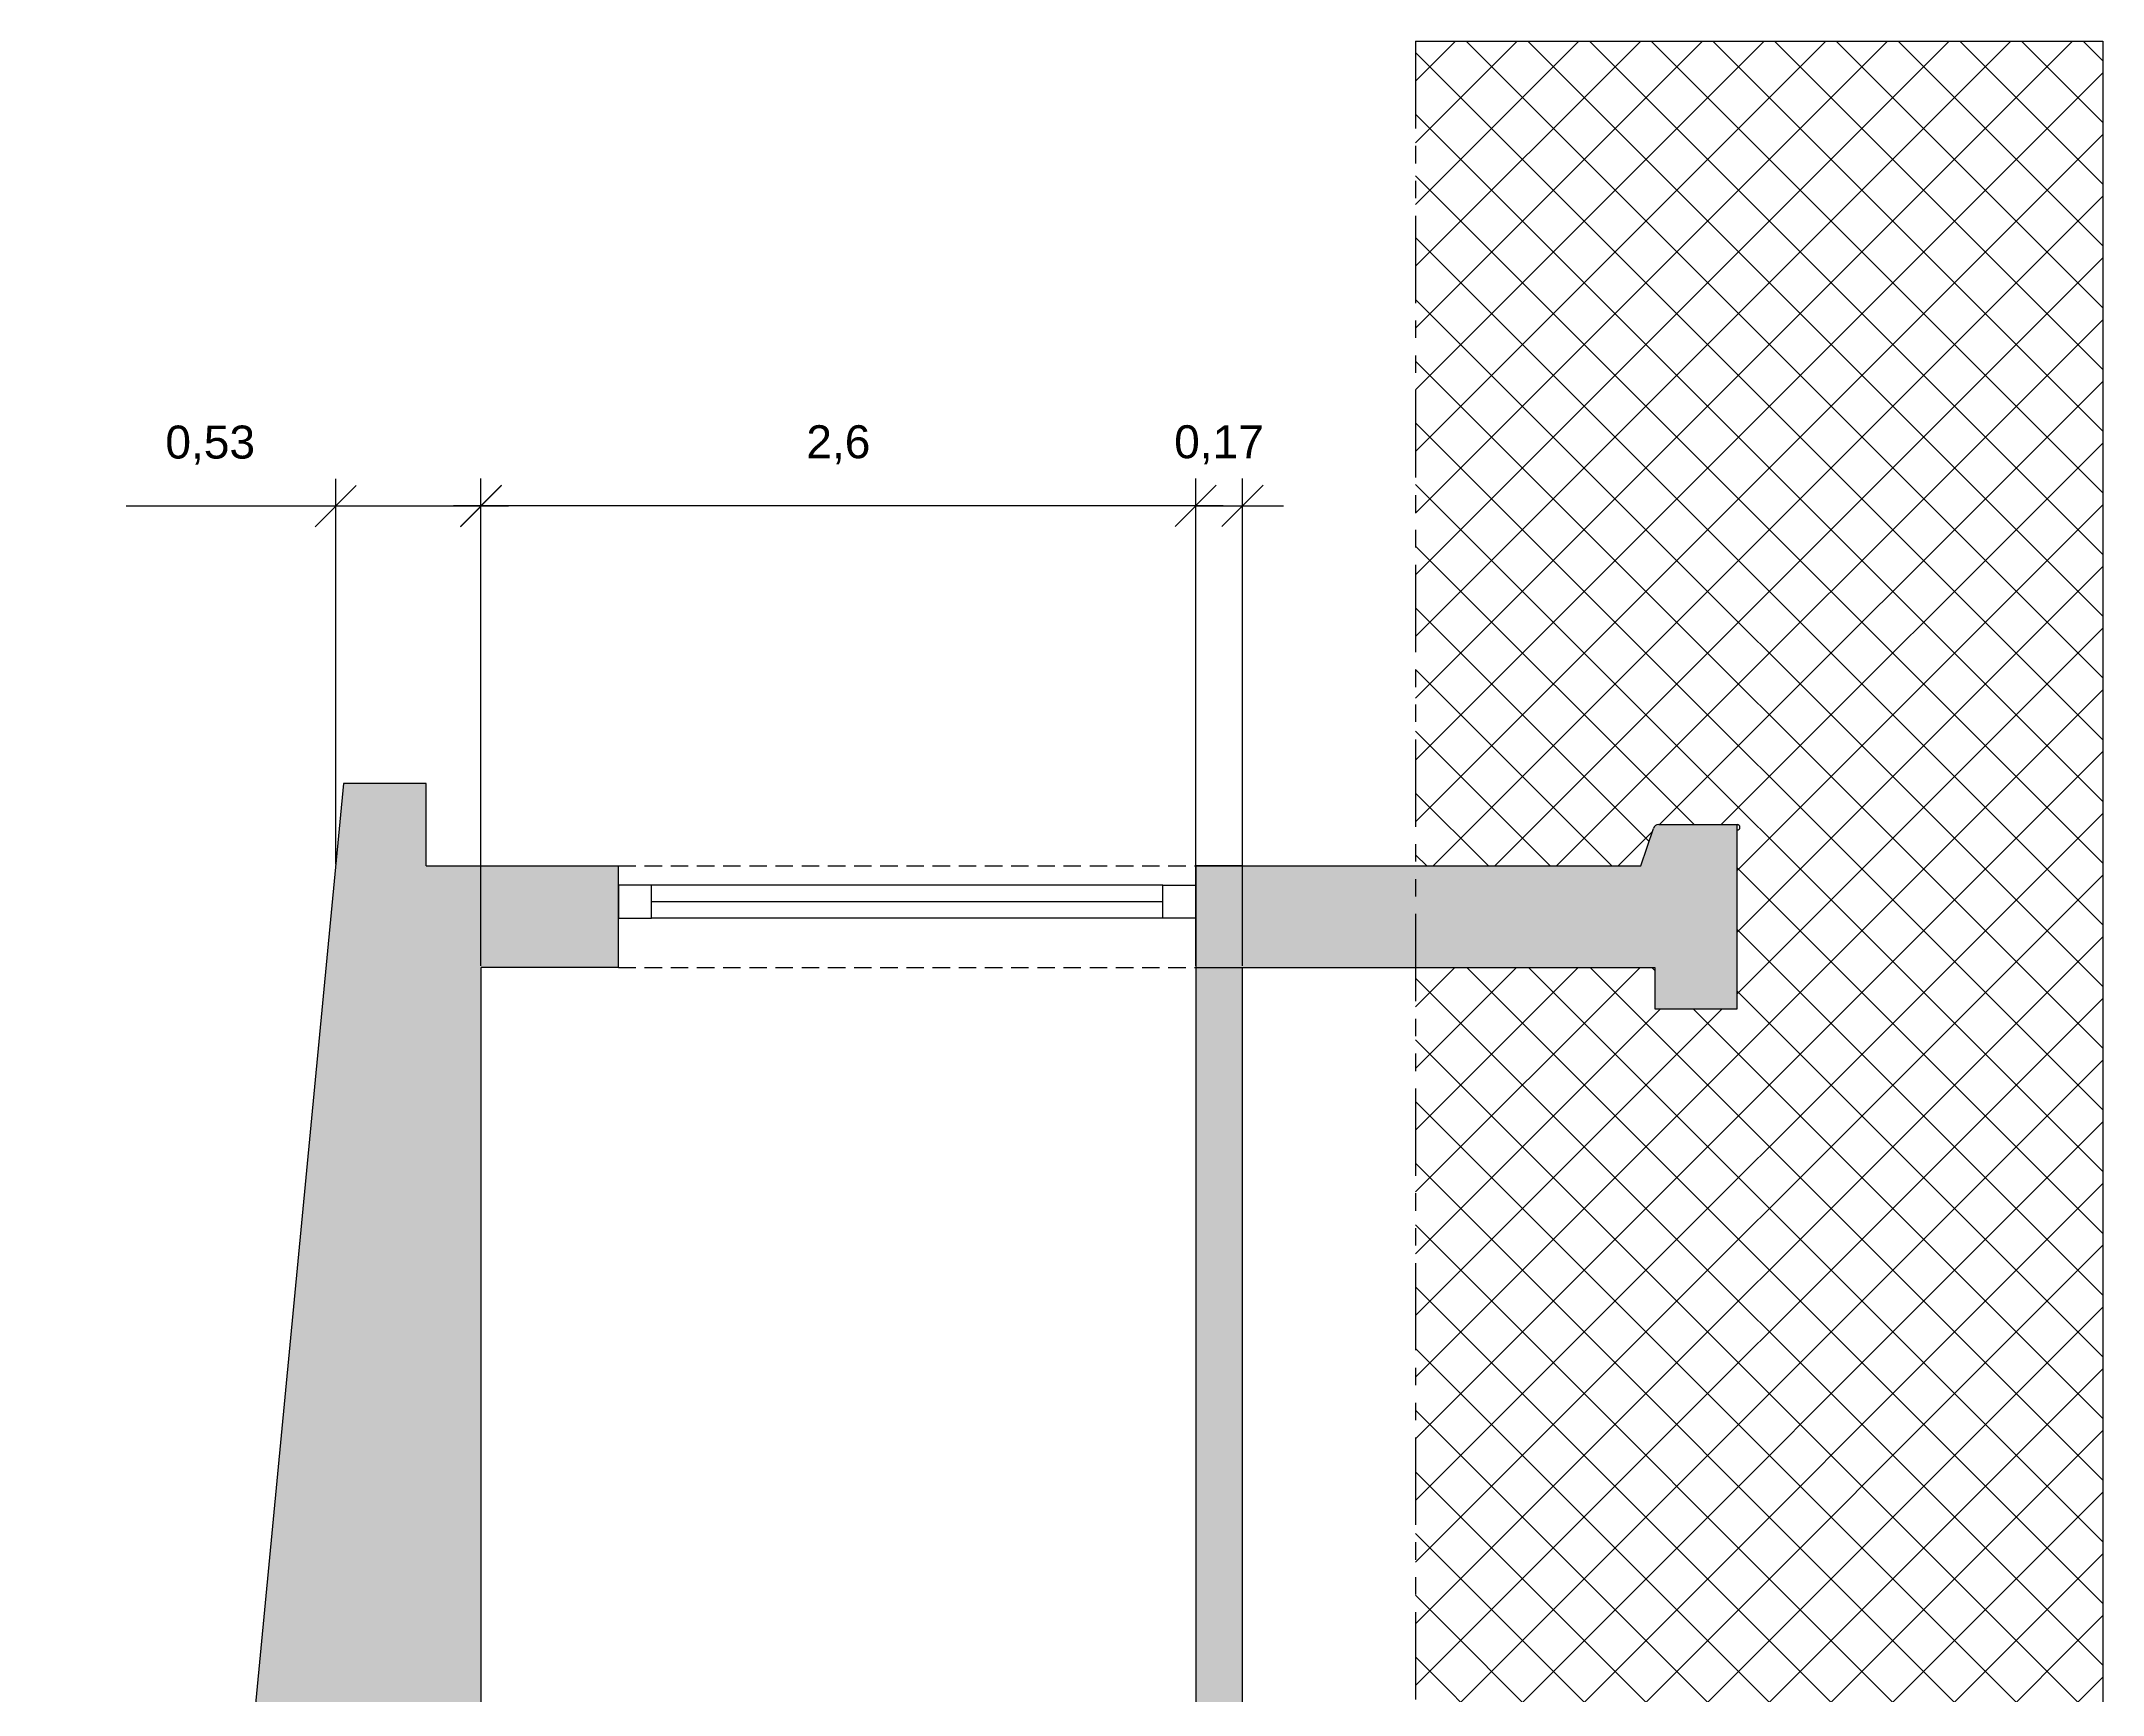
# Model space of a CAD drawing. Header units: millimetres. Extents: x -6247 to 53319, y -9113 to 41204.
# Drawn here: x 32777 to 40277, y 24498 to 30514 of the extents above; entities that cross this region are included whole.
import ezdxf

# ---------------------------------------------------------------- set-up
doc = ezdxf.new("R2010")
doc.units = ezdxf.units.MM
doc.linetypes.add('HIDDEN', pattern=[9.525, 6.35, -3.175])
doc.linetypes.add('PHANTOM2', pattern=[31.75, 15.875, -3.175, 3.175, -3.175, 3.175, -3.175])
doc.styles.get("Standard").update_dxf_attribs({"font": 'Arial.ttf', "height": 120})
doc.dimstyles.new('ISO-25', dxfattribs={"dimscale": 10, "dimtxt": 2.5, "dimasz": 15, "dimexe": 10, "dimexo": 0.625, "dimgap": 15, "dimtad": 1, "dimlfac": 0.001, "dimtxsty": 'Standard', "dimblk": 'OBLIQUE', "dimblk1": 'OBLIQUE', "dimblk2": 'OBLIQUE', "dimcen": 20, "dimdle": 10, "dimadec": 0, "dimazin": 0, "dimtfac": 1, "dimtmove": 0, "dimatfit": 3, "dimldrblk": 'OPEN90', "dimfxl": 1, "dimarcsym": 0})

# ---------------------------------------------------------------- blocks, each defined once
blk = doc.blocks.new('_Oblique')
at = {"color": 0, "linetype": 'ByBlock', "lineweight": -2}
blk.add_line((-0.5, -0.5), (0.5, 0.5), dxfattribs=at)
blk = doc.blocks.new('*D110')
at = {"color": 0, "lineweight": -2, "transparency": 16777216}
for p, q in [((36977.2, 27150.2), (36977.2, 28923.4)), ((37147.2, 27150.2), (37147.2, 28923.4)), ((36977.2, 28823.4), (36827.2, 28823.4)), ((36977.2, 28823.4), (37147.2, 28823.4)), ((37147.2, 28823.4), (37297.2, 28823.4))]:
    blk.add_line(p, q, dxfattribs=at)
at = {"layer": 'Defpoints', "color": 0, "transparency": 16777216}
for p in [(37147.2, 28823.4), (36977.2, 27143.9), (37147.2, 27143.9)]:
    blk.add_point(p, dxfattribs=at)
at = {"color": 0, "lineweight": -2, "transparency": 16777216, "xscale": 150, "yscale": 150, "zscale": 150}
blk.add_blockref('_Oblique', (36977.2, 28823.4), dxfattribs=at)
at = {"color": 0, "lineweight": -2, "transparency": 16777216, "xscale": 150, "yscale": 150, "zscale": 150, "rotation": 180}
blk.add_blockref('_Oblique', (37147.2, 28823.4), dxfattribs=at)
at = {"color": 0, "transparency": 16777216, "insert": (37062.2, 29045.6), "char_height": 120, "attachment_point": 5}
blk.add_mtext('0,17', dxfattribs=at)
blk = doc.blocks.new('_Open90')
at = {"color": 0, "linetype": 'ByBlock', "lineweight": -2}
for p, q in [((-0.5, 0.5), (0, 0)), ((0, 0), (-1, 0)), ((0, 0), (-0.5, -0.5))]:
    blk.add_line(p, q, dxfattribs=at)
blk = doc.blocks.new('*D112')
at = {"color": 0, "lineweight": -2, "transparency": 16777216}
for p, q in [((34377.2, 27150.2), (34377.2, 28923.4)), ((36977.2, 27520.2), (36977.2, 28923.4)), ((37077.2, 28823.4), (34277.2, 28823.4))]:
    blk.add_line(p, q, dxfattribs=at)
at = {"layer": 'Defpoints', "color": 0, "transparency": 16777216}
for p in [(34377.2, 28823.4), (36977.2, 27513.9), (34377.2, 27143.9)]:
    blk.add_point(p, dxfattribs=at)
at = {"color": 0, "lineweight": -2, "transparency": 16777216, "xscale": 150, "yscale": 150, "zscale": 150, "rotation": 180}
blk.add_blockref('_Oblique', (34377.2, 28823.4), dxfattribs=at)
at = {"color": 0, "lineweight": -2, "transparency": 16777216, "xscale": 150, "yscale": 150, "zscale": 150}
blk.add_blockref('_Oblique', (36977.2, 28823.4), dxfattribs=at)
at = {"color": 0, "transparency": 16777216, "insert": (35677.2, 29045.6), "char_height": 120, "attachment_point": 5}
blk.add_mtext('2,6', dxfattribs=at)
blk = doc.blocks.new('*D113')
at = {"color": 0, "lineweight": -2, "transparency": 16777216}
for p, q in [((33848.5, 27520.2), (33848.5, 28922.3)), ((34377.2, 27520.2), (34377.2, 28922.3)), ((33848.5, 28822.3), (33085.8, 28822.3)), ((34477.2, 28822.3), (33848.5, 28822.3))]:
    blk.add_line(p, q, dxfattribs=at)
at = {"layer": 'Defpoints', "color": 0, "transparency": 16777216}
for p in [(33848.5, 28822.3), (33848.5, 27513.9), (34377.2, 27513.9)]:
    blk.add_point(p, dxfattribs=at)
at = {"color": 0, "lineweight": -2, "transparency": 16777216, "xscale": 150, "yscale": 150, "zscale": 150, "rotation": 180}
blk.add_blockref('_Oblique', (33848.5, 28822.3), dxfattribs=at)
at = {"color": 0, "lineweight": -2, "transparency": 16777216, "xscale": 150, "yscale": 150, "zscale": 150}
blk.add_blockref('_Oblique', (34377.2, 28822.3), dxfattribs=at)
at = {"color": 0, "transparency": 16777216, "insert": (33392.1, 29044.5), "char_height": 120, "attachment_point": 5}
blk.add_mtext('0,53', dxfattribs=at)

msp = doc.modelspace()

# ---------------------------------------------------------------- hatches: boundary and pattern name
h = msp.add_hatch()
h.set_pattern_fill('ANSI37', color=256, scale=50)
h.paths.add_polyline_path([(40277.23, 30513.923), (37777.23, 30513.923), (37777.23, 27513.923), (38597.23, 27513.923), (38642.672, 27650.247, -0.32282281), (38661.645, 27663.923), (38947.23, 27663.923, -1), (38947.23, 27643.923), (38947.23, 26993.923), (38647.23, 26993.923), (38647.23, 27143.923), (37777.23, 27143.923), (37777.23, 23143.923), (39187.23, 23143.923), (39187.23, 23133.923), (39587.23, 23133.923, -1), (39587.23, 23113.923), (39587.23, 22773.923), (39287.23, 22373.923), (39287.23, 17343.923), (39587.23, 16943.923), (39587.23, 16603.923, -1), (39587.23, 16583.923), (39187.23, 16583.923), (39187.23, 16573.923), (37777.23, 16573.923), (37777.23, 13573.923), (40277.23, 13573.923)])
h = msp.add_hatch(color=256)
h.dxf.hatch_style = 1
h.paths.add_polyline_path([(34377.23, 27143.923), (34877.23, 27143.923), (34877.23, 27513.923), (34177.23, 27513.923), (34177.23, 27813.923), (33877.23, 27813.923), (33263.751, 21410.617), (32777.326, 19798.419), (33877.23, 16273.923), (34177.23, 16273.923), (34177.23, 16573.923), (34827.23, 16573.923), (34827.23, 16643.923), (34827.23, 16943.923), (33991.051, 16943.923), (33142.766, 19798.016), (33997.211, 22774.759), (34877.23, 22774.759), (34877.23, 23143.923), (34377.23, 23143.923)])
h = msp.add_hatch(color=256)
h.dxf.hatch_style = 1
h.paths.add_polyline_path([(37147.23, 27143.923), (36977.23, 27143.923), (36977.23, 23143.923), (37147.23, 23143.923)])
h.paths.add_polyline_path([(37147.23, 23143.923), (36977.23, 23143.923), (36977.23, 16943.923), (37147.23, 16943.923)])
h.paths.add_polyline_path([(37777.23, 23143.923), (37147.23, 23143.923), (37147.23, 22774.759), (37777.23, 22774.759)])
h.paths.add_polyline_path([(38947.23, 27663.923), (38661.645, 27663.923, 0.32282281), (38642.672, 27650.247), (38597.23, 27513.923), (37777.23, 27513.923), (37777.23, 27143.923), (38647.23, 27143.923), (38647.23, 26993.923), (38947.23, 26993.923)])
h.paths.add_polyline_path([(39187.23, 23143.923), (37777.23, 23143.923), (37777.23, 22774.759), (39187.23, 22774.759)])
h.paths.add_polyline_path([(39587.23, 23133.923), (39287.23, 23133.923), (39287.23, 22373.923), (39587.23, 22773.923)], flags=17)
h.paths.add_polyline_path([(39287.23, 23133.923), (39187.23, 23133.923), (39187.23, 16583.923), (39287.23, 16583.923), (39587.23, 16583.923), (39587.23, 16943.923), (39287.23, 17343.923)])
h.paths.add_polyline_path([(39187.23, 21823.923), (37777.23, 21823.923), (37777.23, 21723.923), (39187.23, 21723.923)])
h.paths.add_polyline_path([(37777.23, 21823.923), (37147.23, 21823.923), (37147.23, 21723.923), (37777.23, 21723.923)])
h.paths.add_polyline_path([(37777.23, 19823.923), (37147.23, 19823.923), (37147.23, 19673.923), (37777.23, 19673.923)])
h.paths.add_polyline_path([(39187.23, 19823.923), (37777.23, 19823.923), (37777.23, 19673.923), (39187.23, 19673.923)])
h.paths.add_polyline_path([(39187.23, 16943.923), (37777.23, 16943.923), (37777.23, 16573.923), (39187.23, 16573.923), (39187.23, 16583.923)])
h.paths.add_polyline_path([(37777.23, 16943.923), (36157.23, 16943.923), (36157.23, 16573.923), (36977.23, 16573.923), (37777.23, 16573.923)])
h = msp.add_hatch(color=256)
h.dxf.hatch_style = 1
h.paths.add_polyline_path([(37777.23, 27513.923), (37147.23, 27513.923), (36977.23, 27513.923), (36977.23, 27143.923), (37777.23, 27143.923)])

# ---------------------------------------------------------------- linework, layer by layer
at = {"color": 32, "linetype": 'PHANTOM2', "ltscale": 20}
msp.add_line((37777.23, 30513.923), (37777.23, 13573.923), dxfattribs=at)
for p, q in [((37777.23, 30513.923), (40277.23, 30513.923)), ((40277.23, 30513.923), (40277.23, 13573.923)), ((33877.23, 27813.923), (33263.751, 21410.617)), ((34177.23, 27813.923), (33877.23, 27813.923)), ((34177.23, 27513.923), (34177.23, 27813.923)), ((38597.23, 27513.923), (38642.672, 27650.247)), ((38661.645, 27663.923), (38947.23, 27663.923)), ((38947.23, 26993.923), (38947.23, 27663.923)), ((34177.23, 27513.923), (34877.23, 27513.923)), ((34877.23, 27143.923), (34877.23, 27513.923)), ((36977.23, 27513.923), (37777.23, 27513.923)), ((37147.23, 27513.923), (36977.23, 27513.923)), ((36977.23, 27513.923), (36977.23, 27143.923)), ((36977.23, 27513.923), (36977.23, 27443.923)), ((37147.23, 27513.923), (38597.23, 27513.923)), ((36857.23, 27443.923), (34877.23, 27443.923)), ((34877.23, 27443.923), (34877.23, 27323.923)), ((34997.23, 27323.923), (34997.23, 27443.923)), ((34997.23, 27323.923), (34997.23, 27383.923)), ((34997.23, 27383.923), (36857.23, 27383.923)), ((36857.23, 27383.923), (36857.23, 27443.923)), ((36857.23, 27443.923), (36977.23, 27443.923)), ((36857.23, 27323.923), (36857.23, 27383.923)), ((36977.23, 27443.923), (36977.23, 27323.923)), ((34877.23, 27323.923), (34997.23, 27323.923)), ((36857.23, 27323.923), (34997.23, 27323.923)), ((36977.23, 27323.923), (36857.23, 27323.923)), ((34377.23, 23143.923), (34377.23, 27143.923)), ((34877.23, 27143.923), (34377.23, 27143.923)), ((36977.23, 27143.923), (37777.23, 27143.923)), ((36977.23, 27143.923), (36977.23, 23143.923)), ((37147.23, 23143.923), (37147.23, 27143.923)), ((37777.23, 27143.923), (38647.23, 27143.923)), ((38647.23, 27143.923), (38647.23, 26993.923)), ((38647.23, 26993.923), (38947.23, 26993.923))]:
    msp.add_line(p, q)
at = {"linetype": 'HIDDEN', "ltscale": 10}
for p, q in [((34877.23, 27513.923), (36977.23, 27513.923)), ((34877.23, 27143.923), (36977.23, 27143.923))]:
    msp.add_line(p, q, dxfattribs=at)
for centre, radius, start, end in [((38661.645, 27643.923), 20, 90, 161.5650512), ((38947.23, 27653.923), 10, 270, 90)]:
    msp.add_arc(centre, radius, start, end)

# ---------------------------------------------------------------- dimensions: what is measured, and where the dimension line sits
dim = msp.add_linear_dim(base=(33848.488, 28822.259), p1=(34377.23, 27513.923), p2=(33848.488, 27513.923), dimstyle='ISO-25')
dim.commit()
dim.dimension.update_dxf_attribs({"geometry": '*D113', "text_midpoint": (33392.144, 29044.537)})
for base, p1, p2, picture, middle in [((34377.23, 28823.368), (36977.23, 27513.923), (34377.23, 27143.923), '*D112', (35677.23, 28823.368)), ((37147.23, 28823.368), (36977.23, 27143.923), (37147.23, 27143.923), '*D110', (37062.23, 28823.368))]:
    dim = msp.add_linear_dim(base=base, p1=p1, p2=p2, dimstyle='ISO-25')
    dim.commit()
    dim.dimension.update_dxf_attribs({"geometry": picture, "text_midpoint": middle, "dimtype": 160})

doc.saveas('drawing.dxf')
